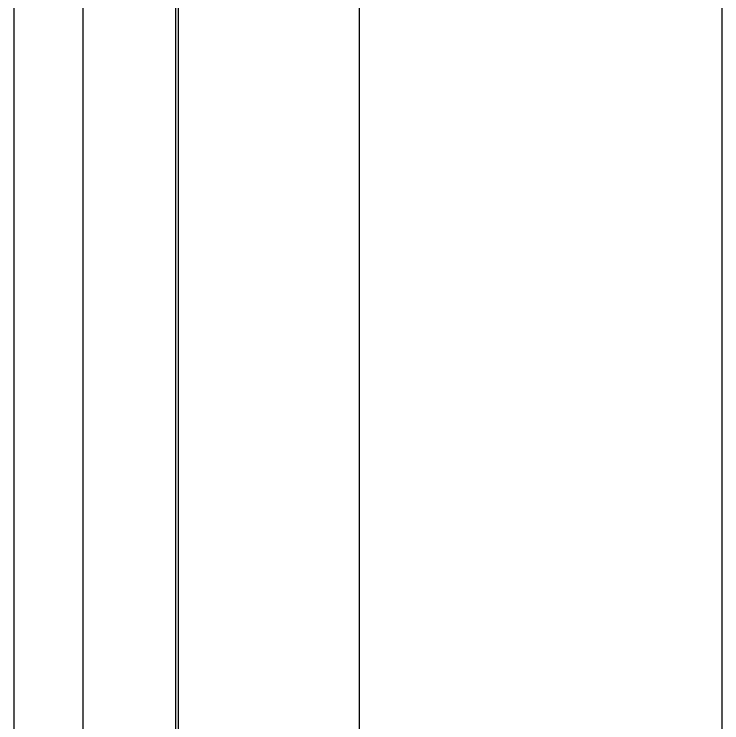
# Model space of a CAD drawing. Extents: x 0 to 246, y 3 to 226.
# Drawn here: x 203.34 to 224.4, y 83.03 to 104.11 of the extents above; entities that cross this region are included whole.
import ezdxf

# ---------------------------------------------------------------- set-up
doc = ezdxf.new("R2010")
doc.units = 0
doc.layers.add('LIVELLO_1', color=160, linetype='Continuous')

# ---------------------------------------------------------------- blocks, each defined once
blk = doc.blocks.new('AI9-BLK1')
at = {"layer": 'LIVELLO_1', "color": 7}
for p, q in [((80.489, -90.655), (80.489, 61.058)), ((85.377, -73.123), (85.377, 41.874)), ((101.547, 41.874), (101.547, -73.123)), ((90.766, -66.173), (90.766, 34.924))]:
    blk.add_line(p, q, dxfattribs=at)
for points in [[(82.546, 38.759), (85.286, 38.759), (85.286, -68.022), (82.546, -68.022), (82.546, 38.759)], [(101.547, -64.745), (90.766, -64.973), (90.766, 33.725), (101.547, 33.495)]]:
    blk.add_lwpolyline(points, dxfattribs=at)

msp = doc.modelspace()

# ---------------------------------------------------------------- block references
at = {"layer": 'LIVELLO_1', "color": 7}
msp.add_blockref('AI9-BLK1', (122.848832, 110.752757), dxfattribs=at)

doc.saveas('drawing.dxf')
